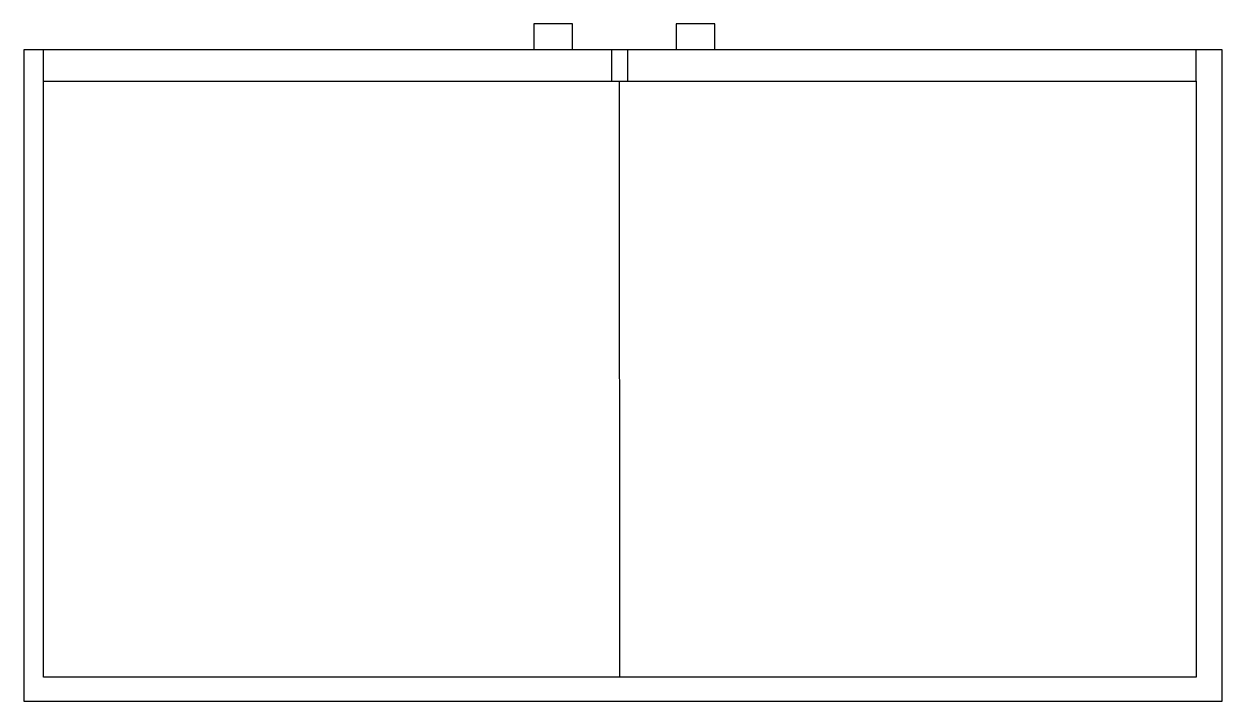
# Model space of a CAD drawing. Extents: x 60 to 980, y 24 to 544.
import ezdxf

# ---------------------------------------------------------------- set-up
doc = ezdxf.new("R2010")
doc.units = 0
doc.layers.add('KADRBM', color=7, linetype='CONTINUOUS')

msp = doc.modelspace()

# ---------------------------------------------------------------- linework, layer by layer
at = {"layer": 'KADRBM'}
for p, q in [((481.26, 544.25), (451.66, 544.25)), ((451.66, 544.25), (451.66, 524.48)), ((481.26, 524.48), (481.26, 544.25)), ((590.54, 544.25), (560.93, 544.25)), ((560.93, 544.25), (560.93, 524.48)), ((590.54, 524.48), (590.54, 544.25)), ((980.03, 524.48), (60.03, 524.48)), ((60.03, 524.48), (60.03, 24.48)), ((75.12, 42.86), (75.12, 524.48)), ((511.38, 500.22), (511.38, 524.48)), ((523.43, 524.48), (523.43, 500.22)), ((959.99, 524.48), (959.99, 500.22)), ((980.03, 24.48), (980.03, 524.48)), ((75.12, 500.22), (960.22, 500.22)), ((517.67, 42.86), (517.41, 500.22)), ((960.22, 500.22), (960.22, 42.86)), ((960.22, 42.86), (75.12, 42.86)), ((60.03, 24.48), (980.03, 24.48))]:
    msp.add_line(p, q, dxfattribs=at)

doc.saveas('drawing.dxf')
